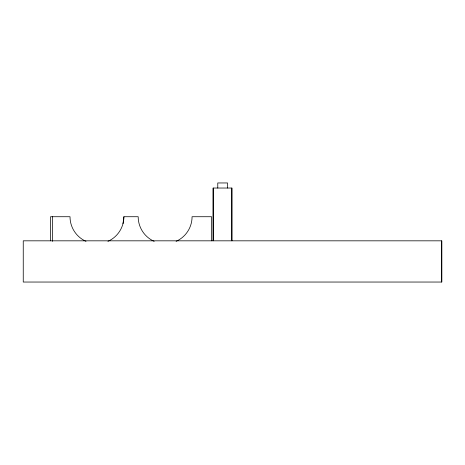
<?xml version="1.0" encoding="UTF-8"?>
<svg xmlns="http://www.w3.org/2000/svg" width="465" height="465" viewBox="0 0 465 465"><rect width="100%" height="100%" fill="white"/><g stroke="black" fill="none" stroke-linecap="round" stroke-linejoin="round"><path stroke-width="0.7" d="M213.162 188.034L213.162 240.754L213.162 188.034L231.866 188.034L231.866 240.754L231.866 188.034M441.75 282.04L441.75 240.824L23.25 240.824L23.25 282.04L441.75 282.04L441.75 240.824M122.993 223.7L123.911 216.725L138.181 216.725A26.947 26.947 0 0 0 154.165 241.347M227.588 188.034L227.559 182.96L217.76 182.96L217.783 188.034M211.575 240.824L211.575 216.725L192.074 216.725A26.947 26.947 0 0 1 176.09 241.347M52.574 216.725L52.574 241.364M50.516 240.824L50.516 216.725L70.012 216.725A26.947 26.947 0 0 0 85.996 241.347M123.911 216.725A26.947 26.947 0 0 1 107.927 241.347"/></g></svg>
